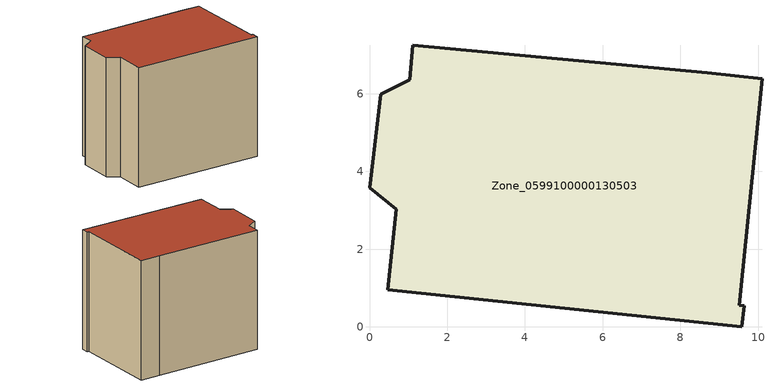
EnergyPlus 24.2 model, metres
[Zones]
Zone_0599100000130503
 floor ground (C_G): 1.12,7.25 8.69,6.54 10.1,6.39 9.52,0.55 9.64,0.54 9.58,0 0.47,0.96 0.69,3.03 0,3.58 0.29,5.98 1.04,6.36 z2.51
 wall outside (C_F): 1.04,6.36 0.29,5.98 0,3.58 0.69,3.03 0.47,0.96 9.58,0 9.64,0.54 9.52,0.55 10.1,6.39 8.69,6.54 1.12,7.25 1.04,6.36 z2.51:10.72
 roof outside (C_R): 8.69,6.54 1.12,7.25 1.04,6.36 0.29,5.98 0,3.58 0.69,3.03 0.47,0.96 9.58,0 9.64,0.54 9.52,0.55 10.1,6.39 z10.72
[BUILDING]
Pand.0599100000130503: North Axis=0; Terrain=City; Loads Convergence Tolerance Value=0.04; Temperature Convergence Tolerance Value=0.4; Solar Distribution=FullExterior; Maximum Number of Warmup Days=25; Minimum Number of Warmup Days=1
[Site:Location]
Rotterdam.The.Hague.AP_ZH_NLD Design_Conditions: Latitude=51.96; Longitude=4.45; Time Zone=1; Elevation=-4.5
[SITE:GROUNDTEMPERATURE:BUILDINGSURFACE]
18, 18, 18, 18, 18, 18, 18, 18, 18, 18, 18, 18
[MATERIAL] Thermal Absorptance=0.9; Solar Absorptance=0.7; Visible Absorptance=0.7
Name | Roughness | Thickness | Conductivity | Density | Specific Heat
G.TI.1946 | MediumSmooth | 0.15 | 1 | 540 | 1210
F.TI.1946 | Rough | 0.3 | 0.857143 | 1920 | 840
R.TI.1946 | MediumRough | 0.2 | 0.1 | 1500 | 1000
[CONSTRUCTION]
C_G: G.TI.1946
C_F: F.TI.1946
C_R: R.TI.1946
[ZONE]
Zone_0599100000130503: Type=1; Multiplier=1; Ceiling Height=Autocalculate; Volume=Autocalculate; Floor Area=autocalculate; Part of Total Floor Area=Yes
[ZONEINFILTRATION:DESIGNFLOWRATE]
Infil_Zone_0599100000130503: Zone or ZoneList or Space or SpaceList=Zone_0599100000130503; Schedule=AlwaysOn; Design Flow Rate Calculation Method=Flow/Area; Flow Rate per Floor Area=0.003; Constant Term Coefficient=1; Temperature Term Coefficient=0; Velocity Term Coefficient=0; Velocity Squared Term Coefficient=0
[HVACTEMPLATE:ZONE:IDEALLOADSAIRSYSTEM]
Zone_0599100000130503: Maximum Heating Supply Air Temperature=50; Minimum Cooling Supply Air Temperature=13; Maximum Heating Supply Air Humidity Ratio=0.0156; Minimum Cooling Supply Air Humidity Ratio=0.0077; Heating Limit=NoLimit; Cooling Limit=NoLimit; Dehumidification Control Type=ConstantSensibleHeatRatio; Cooling Sensible Heat Ratio=0.7; Dehumidification Setpoint=60; Humidification Control Type=None; Humidification Setpoint=30; Outdoor Air Method=None; Outdoor Air Flow Rate per Person=0.00944; Outdoor Air Flow Rate per Zone Floor Area=0; Outdoor Air Flow Rate per Zone=0; Demand Controlled Ventilation Type=None; Outdoor Air Economizer Type=NoEconomizer; Heat Recovery Type=None; Sensible Heat Recovery Effectiveness=0.7; Latent Heat Recovery Effectiveness=0.65
[ZONECONTROL:THERMOSTAT]
ThermostatControl_Zone_0599100000130503: Zone or ZoneList=Zone_0599100000130503; Control Type Schedule=DualSetpointControlType; Control 1=Thermostat_Zone_0599100000130503; Temperature Difference Between Cutout And Setpoint=0
[THERMOSTATSETPOINT:DUALSETPOINT]
Thermostat_Zone_0599100000130503: Heating Setpoint Temperature Schedule=HeatingSetpoint_Zone_0599100000130503; Cooling Setpoint Temperature Schedule=CoolingSetpoint_Zone_0599100000130503
[SCHEDULE:COMPACT]
HeatingSetpoint_Zone_0599100000130503: Through: 12/31, For: AllDays, Until: 24:00, 21
CoolingSetpoint_Zone_0599100000130503: Through: 12/31, For: AllDays, Until: 24:00, 24
DualSetpointControlType: Through: 12/31, For: AllDays, Until: 24:00, 4
AlwaysOn: Through: 12/31, For: AllDays, Until: 24:00, 1
